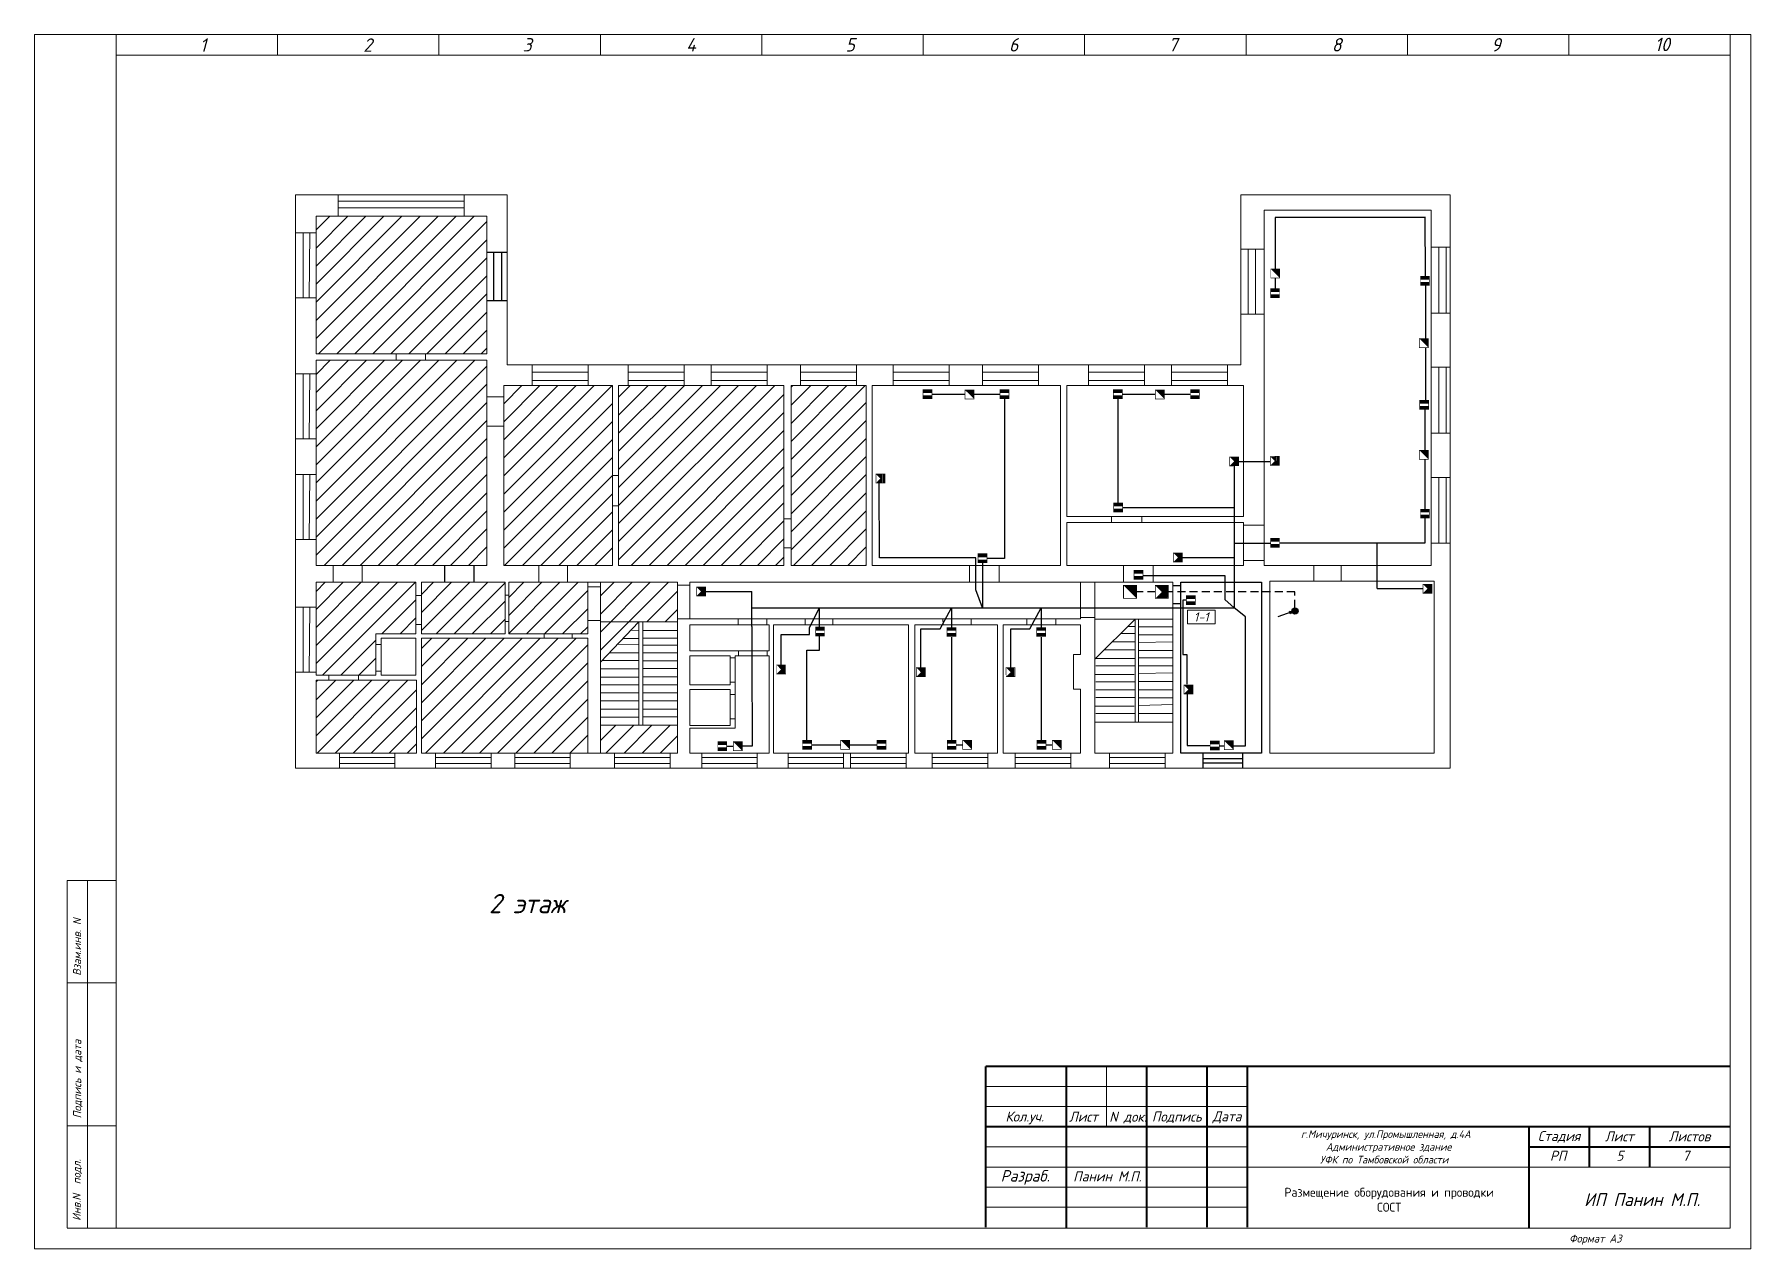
# Model space of a CAD drawing. Header units: inches. Extents: x 859 to 2323, y 393 to 1753.
# Drawn here: x 2185.8 to 2320.2, y 1165.1 to 1260.1 of the extents above; entities that cross this region are included whole.
import ezdxf

# ---------------------------------------------------------------- set-up
doc = ezdxf.new("R2010")
doc.units = ezdxf.units.IN
doc.header["$MEASUREMENT"] = 0
doc.linetypes.add('Caddy_Solid', pattern=[0])
doc.linetypes.add('HIDDEN2', pattern=[4.7625, 3.175, -1.5875])
doc.layers.get('0').transparency = 0.7
for name, color, linetype in [('BLK_12_THHN', 9, 'Continuous'), ('DESC', 7, 'Continuous'), ('LINK', 9, 'Continuous')]:
    doc.layers.add(name, color=color, linetype=linetype)
doc.styles.get("Standard").update_dxf_attribs({"font": 'GOST_Common Italic_0.ttf'})

# ---------------------------------------------------------------- blocks, each defined once
blk = doc.blocks.new('Объем')
at = {"const_width": 0.2}
blk.add_lwpolyline([(0, 0), (0, 3), (3, 3), (3, 0)], close=True, dxfattribs=at)
for points in [[(0.21, 2.94), (0.21, 0.09)], [(0.41, 2.94), (0.41, 0.09)], [(0.61, 2.94), (0.61, 0.09)], [(0.8, 2.94), (0.8, 0.09)], [(1.01, 2.94), (1.01, 0.09)], [(1.21, 2.94), (1.21, 0.09)], [(1.39, 1.52), (2.81, 2.97)], [(1.39, 2.94), (1.39, 0.09)], [(1.39, 1.48), (2.82, 0.03)], [(1.56, 2.93), (1.56, 1.76)], [(1.56, 0.09), (1.56, 1.25)], [(1.74, 0.06), (1.74, 1.05)], [(1.76, 2.94), (1.76, 1.94)], [(1.94, 2.95), (1.94, 2.15)], [(1.94, 0.06), (1.94, 0.87)], [(2.13, 2.93), (2.13, 2.33)], [(2.13, 0.05), (2.13, 0.66)], [(2.3, 2.93), (2.3, 2.52)], [(2.31, 0.06), (2.31, 0.48)], [(2.49, 2.94), (2.49, 2.7)], [(2.49, 0.07), (2.49, 0.29)]]:
    blk.add_lwpolyline(points, dxfattribs=at)
blk = doc.blocks.new('Звуковой')
blk.add_lwpolyline([(0.1, 2.9, 0, 4, 0), (1.5, 1.51, 4, 4, 0)], format="xyseb")
at = {"const_width": 0.2}
blk.add_lwpolyline([(0, 0), (0, 3), (3, 3), (3, 0)], close=True, dxfattribs=at)

msp = doc.modelspace()

# ---------------------------------------------------------------- hatches: boundary and pattern name
at = {"layer": 'BLK_12_THHN'}
h = msp.add_hatch(color=0, dxfattribs=at)
h.dxf.hatch_style = 1
h.paths.add_polyline_path([(2284.81, 1215.01, 1), (2284.31, 1215.01, 1)])
h = msp.add_hatch(color=0, dxfattribs=at)
h.dxf.hatch_style = 1
h.paths.add_polyline_path([(2284.32, 1214.94), (2284.15, 1214.88), (2284.18, 1214.8)])
h.paths.add_polyline_path([(2284.13, 1214.96), (2284.15, 1214.88), (2284.32, 1214.94)])
at = {"layer": 'DESC', "lineweight": 15}
h = msp.add_hatch(color=0, dxfattribs=at)
h.dxf.hatch_style = 1
h.paths.add_polyline_path([(2294.39, 1240.76), (2294.39, 1240.5), (2295.09, 1240.5), (2295.09, 1240.76)])
h.paths.add_polyline_path([(2295.09, 1240.95), (2295.09, 1241.21), (2294.39, 1241.21), (2294.39, 1240.95)])
h = msp.add_hatch(color=0, dxfattribs=at)
h.dxf.hatch_style = 1
h.paths.add_polyline_path([(2282.65, 1239.8), (2282.65, 1239.53), (2283.35, 1239.53), (2283.35, 1239.8)])
h.paths.add_polyline_path([(2283.35, 1239.98), (2283.35, 1240.24), (2282.65, 1240.24), (2282.65, 1239.98)])
h = msp.add_hatch(color=0, dxfattribs=at)
h.dxf.hatch_style = 1
h.paths.add_polyline_path([(2255.43, 1231.89), (2255.43, 1231.63), (2256.13, 1231.63), (2256.13, 1231.89)])
h.paths.add_polyline_path([(2256.13, 1232.07), (2256.13, 1232.33), (2255.43, 1232.33), (2255.43, 1232.07)])
h = msp.add_hatch(color=0, dxfattribs=at)
h.dxf.hatch_style = 1
h.paths.add_polyline_path([(2261.47, 1231.89), (2261.47, 1231.63), (2262.17, 1231.63), (2262.17, 1231.89)])
h.paths.add_polyline_path([(2262.17, 1232.07), (2262.17, 1232.33), (2261.47, 1232.33), (2261.47, 1232.07)])
h = msp.add_hatch(color=0, dxfattribs=at)
h.dxf.hatch_style = 1
h.paths.add_polyline_path([(2270.33, 1231.89), (2270.33, 1231.63), (2271.04, 1231.63), (2271.04, 1231.89)])
h.paths.add_polyline_path([(2271.04, 1232.07), (2271.04, 1232.33), (2270.33, 1232.33), (2270.33, 1232.07)])
h = msp.add_hatch(color=0, dxfattribs=at)
h.dxf.hatch_style = 1
h.paths.add_polyline_path([(2276.38, 1231.89), (2276.38, 1231.63), (2277.08, 1231.63), (2277.08, 1231.89)])
h.paths.add_polyline_path([(2277.08, 1232.07), (2277.08, 1232.33), (2276.38, 1232.33), (2276.38, 1232.07)])
h = msp.add_hatch(color=0, dxfattribs=at)
h.dxf.hatch_style = 1
h.paths.add_polyline_path([(2294.32, 1231.05), (2294.32, 1230.79), (2295.03, 1230.79), (2295.03, 1231.05)])
h.paths.add_polyline_path([(2295.03, 1231.24), (2295.03, 1231.5), (2294.32, 1231.5), (2294.32, 1231.24)])
h = msp.add_hatch(color=0, dxfattribs=at)
h.dxf.hatch_style = 1
h.paths.add_polyline_path([(2270.36, 1223.02), (2270.36, 1222.76), (2271.06, 1222.76), (2271.06, 1223.02)])
h.paths.add_polyline_path([(2271.06, 1223.2), (2271.06, 1223.47), (2270.36, 1223.47), (2270.36, 1223.2)])
h = msp.add_hatch(color=0, dxfattribs=at)
h.dxf.hatch_style = 1
h.paths.add_polyline_path([(2294.39, 1222.54), (2294.39, 1222.28), (2295.09, 1222.28), (2295.09, 1222.54)])
h.paths.add_polyline_path([(2295.09, 1222.72), (2295.09, 1222.98), (2294.39, 1222.98), (2294.39, 1222.72)])
h = msp.add_hatch(color=0, dxfattribs=at)
h.dxf.hatch_style = 1
h.paths.add_polyline_path([(2282.65, 1220.26), (2282.65, 1220), (2283.35, 1220), (2283.35, 1220.26)])
h.paths.add_polyline_path([(2283.35, 1220.44), (2283.35, 1220.71), (2282.65, 1220.71), (2282.65, 1220.44)])
h = msp.add_hatch(color=0, dxfattribs=at)
h.dxf.hatch_style = 1
h.paths.add_polyline_path([(2259.74, 1219.04), (2259.74, 1218.78), (2260.45, 1218.78), (2260.45, 1219.04)])
h.paths.add_polyline_path([(2260.45, 1219.22), (2260.45, 1219.49), (2259.74, 1219.49), (2259.74, 1219.22)])
h = msp.add_hatch(color=0, dxfattribs=at)
h.dxf.hatch_style = 1
h.paths.add_polyline_path([(2271.96, 1217.74), (2271.96, 1217.48), (2272.66, 1217.48), (2272.66, 1217.74)])
h.paths.add_polyline_path([(2272.66, 1217.93), (2272.66, 1218.19), (2271.96, 1218.19), (2271.96, 1217.93)])
h = msp.add_hatch(color=0, dxfattribs=at)
h.dxf.hatch_style = 1
h.paths.add_polyline_path([(2276.05, 1215.76), (2276.05, 1215.5), (2276.76, 1215.5), (2276.76, 1215.76)])
h.paths.add_polyline_path([(2276.76, 1215.94), (2276.76, 1216.21), (2276.05, 1216.21), (2276.05, 1215.94)])
h = msp.add_hatch(color=0, dxfattribs=at)
h.dxf.hatch_style = 1
h.paths.add_polyline_path([(2247.02, 1213.3), (2247.02, 1213.04), (2247.72, 1213.04), (2247.72, 1213.3)])
h.paths.add_polyline_path([(2247.72, 1213.48), (2247.72, 1213.75), (2247.02, 1213.75), (2247.02, 1213.48)])
h = msp.add_hatch(color=0, dxfattribs=at)
h.dxf.hatch_style = 1
h.paths.add_polyline_path([(2257.31, 1213.28), (2257.31, 1213.02), (2258.01, 1213.02), (2258.01, 1213.28)])
h.paths.add_polyline_path([(2258.01, 1213.46), (2258.01, 1213.72), (2257.31, 1213.72), (2257.31, 1213.46)])
h = msp.add_hatch(color=0, dxfattribs=at)
h.dxf.hatch_style = 1
h.paths.add_polyline_path([(2264.33, 1213.28), (2264.33, 1213.02), (2265.04, 1213.02), (2265.04, 1213.28)])
h.paths.add_polyline_path([(2265.04, 1213.46), (2265.04, 1213.72), (2264.33, 1213.72), (2264.33, 1213.46)])
h = msp.add_hatch(color=0, dxfattribs=at)
h.dxf.hatch_style = 1
h.paths.add_polyline_path([(2239.37, 1204.34), (2239.37, 1204.08), (2240.07, 1204.08), (2240.07, 1204.34)])
h.paths.add_polyline_path([(2240.07, 1204.52), (2240.07, 1204.78), (2239.37, 1204.78), (2239.37, 1204.52)])
h = msp.add_hatch(color=0, dxfattribs=at)
h.dxf.hatch_style = 1
h.paths.add_polyline_path([(2246, 1204.45), (2246, 1204.19), (2246.71, 1204.19), (2246.71, 1204.45)])
h.paths.add_polyline_path([(2246.71, 1204.63), (2246.71, 1204.9), (2246, 1204.9), (2246, 1204.63)])
h = msp.add_hatch(color=0, dxfattribs=at)
h.dxf.hatch_style = 1
h.paths.add_polyline_path([(2251.84, 1204.45), (2251.84, 1204.19), (2252.54, 1204.19), (2252.54, 1204.45)])
h.paths.add_polyline_path([(2252.54, 1204.63), (2252.54, 1204.9), (2251.84, 1204.9), (2251.84, 1204.63)])
h = msp.add_hatch(color=0, dxfattribs=at)
h.dxf.hatch_style = 1
h.paths.add_polyline_path([(2257.33, 1204.45), (2257.33, 1204.19), (2258.03, 1204.19), (2258.03, 1204.45)])
h.paths.add_polyline_path([(2258.03, 1204.63), (2258.03, 1204.9), (2257.33, 1204.9), (2257.33, 1204.63)])
h = msp.add_hatch(color=0, dxfattribs=at)
h.dxf.hatch_style = 1
h.paths.add_polyline_path([(2264.36, 1204.45), (2264.36, 1204.19), (2265.06, 1204.19), (2265.06, 1204.45)])
h.paths.add_polyline_path([(2265.06, 1204.63), (2265.06, 1204.9), (2264.36, 1204.9), (2264.36, 1204.63)])
h = msp.add_hatch(color=0, dxfattribs=at)
h.dxf.hatch_style = 1
h.paths.add_polyline_path([(2277.92, 1204.4), (2277.92, 1204.13), (2278.63, 1204.13), (2278.63, 1204.4)])
h.paths.add_polyline_path([(2278.63, 1204.58), (2278.63, 1204.84), (2277.92, 1204.84), (2277.92, 1204.58)])
at = {"layer": 'LINK'}
h = msp.add_hatch(dxfattribs=at)
h.set_pattern_fill('ANSI31', color=0, scale=8)
h.paths.add_polyline_path([(2250.99, 1232.66), (2245.1, 1232.66), (2245.1, 1218.58), (2250.99, 1218.58)])
h.paths.add_polyline_path([(2244.54, 1232.66), (2231.6, 1232.66), (2231.6, 1218.58), (2244.54, 1218.58)])
h.paths.add_polyline_path([(2231.11, 1232.66), (2222.6, 1232.66), (2222.6, 1218.58), (2231.11, 1218.58)])
h.paths.add_polyline_path([(2221.29, 1234.63), (2207.91, 1234.63), (2207.91, 1218.58), (2221.29, 1218.58)])
h.paths.add_polyline_path([(2221.29, 1245.9), (2207.91, 1245.9), (2207.91, 1235.13), (2221.29, 1235.13)])
h.paths.add_polyline_path([(2215.73, 1217.26), (2207.91, 1217.26), (2207.91, 1209.99), (2212.58, 1209.99), (2212.58, 1213.22), (2215.73, 1213.22)])
h.paths.add_polyline_path([(2215.77, 1209.6), (2207.91, 1209.6), (2207.91, 1203.89), (2215.77, 1203.89)])
h.paths.add_polyline_path([(2229.18, 1212.88), (2216.16, 1212.88), (2216.16, 1203.89), (2229.18, 1203.89)])
h.paths.add_polyline_path([(2222.71, 1217.26), (2216.16, 1217.26), (2216.16, 1213.22), (2222.71, 1213.22)])
h.paths.add_polyline_path([(2229.18, 1217.26), (2223, 1217.26), (2223, 1213.22), (2229.18, 1213.22)])
h.paths.add_polyline_path([(2236.2, 1217.26), (2230.18, 1217.26), (2230.18, 1214.17), (2236.2, 1214.17)])
h.paths.add_polyline_path([(2236.2, 1206.08), (2230.18, 1206.08), (2230.18, 1203.89), (2236.2, 1203.89)])
h.paths.add_polyline_path([(2233.19, 1214.17), (2230.18, 1214.17), (2230.18, 1211)])

# ---------------------------------------------------------------- linework, layer by layer
at = {"layer": 'BLK_12_THHN', "color": 0, "lineweight": 15}
for p, q in [((2206.31, 1247.58), (2222.87, 1247.58)), ((2206.31, 1202.7), (2206.31, 1247.58)), ((2209.63, 1247.58), (2209.63, 1245.9)), ((2219.51, 1247.58), (2219.51, 1245.9)), ((2222.87, 1247.58), (2222.87, 1234.29)), ((2280.32, 1234.29), (2280.32, 1247.58)), ((2280.32, 1247.58), (2296.71, 1247.58)), ((2296.71, 1247.58), (2296.71, 1202.7)), ((2207.91, 1245.9), (2221.29, 1245.9)), ((2207.91, 1235.13), (2207.91, 1245.9)), ((2209.63, 1247.09), (2219.51, 1247.09)), ((2209.63, 1246.56), (2219.51, 1246.56)), ((2221.29, 1245.9), (2221.29, 1235.13)), ((2282.16, 1218.58), (2282.16, 1246.39)), ((2282.16, 1246.39), (2295.23, 1246.39)), ((2295.23, 1246.39), (2295.23, 1218.58)), ((2206.31, 1244.61), (2207.91, 1244.61)), ((2206.89, 1244.61), (2206.89, 1239.52)), ((2207.43, 1244.61), (2207.37, 1239.52)), ((2280.32, 1243.34), (2282.16, 1243.34)), ((2280.9, 1243.34), (2280.9, 1238.25)), ((2281.47, 1243.34), (2281.47, 1238.25)), ((2295.23, 1243.48), (2296.71, 1243.48)), ((2295.83, 1243.48), (2295.83, 1238.32)), ((2296.39, 1243.48), (2296.39, 1238.32)), ((2206.31, 1239.52), (2207.91, 1239.52)), ((2280.32, 1238.25), (2282.16, 1238.25)), ((2295.23, 1238.32), (2296.71, 1238.32)), ((2221.29, 1235.13), (2207.91, 1235.13)), ((2207.91, 1234.63), (2221.29, 1234.63)), ((2207.91, 1218.58), (2207.91, 1234.63)), ((2214.18, 1235.13), (2214.18, 1234.63)), ((2216.47, 1235.13), (2216.47, 1234.63)), ((2221.29, 1234.63), (2221.29, 1218.58)), ((2222.87, 1234.29), (2280.32, 1234.29)), ((2224.82, 1234.29), (2224.82, 1232.66)), ((2229.22, 1234.29), (2229.22, 1232.66)), ((2232.35, 1234.29), (2232.35, 1232.66)), ((2236.74, 1234.29), (2236.74, 1232.66)), ((2238.84, 1234.29), (2238.84, 1232.66)), ((2243.23, 1234.29), (2243.23, 1232.66)), ((2245.85, 1234.29), (2245.85, 1232.66)), ((2250.24, 1234.29), (2250.24, 1232.66)), ((2253.09, 1234.29), (2253.09, 1232.66)), ((2257.48, 1234.29), (2257.48, 1232.66)), ((2260.09, 1234.29), (2260.09, 1232.66)), ((2264.49, 1234.29), (2264.49, 1232.66)), ((2268.39, 1234.29), (2268.39, 1232.66)), ((2272.78, 1234.29), (2272.78, 1232.66)), ((2274.89, 1234.29), (2274.89, 1232.66)), ((2279.28, 1234.29), (2279.28, 1232.66)), ((2295.23, 1234.1), (2296.71, 1234.1)), ((2295.83, 1234.1), (2295.83, 1228.94)), ((2296.39, 1234.1), (2296.39, 1228.94)), ((2206.31, 1233.58), (2207.91, 1233.58)), ((2206.89, 1233.58), (2206.89, 1228.49)), ((2207.43, 1233.58), (2207.37, 1228.49)), ((2222.6, 1232.66), (2231.11, 1232.66)), ((2222.6, 1218.58), (2222.6, 1232.66)), ((2224.82, 1233.7), (2229.22, 1233.7)), ((2224.82, 1233.05), (2229.22, 1233.05)), ((2231.11, 1232.66), (2231.11, 1218.58)), ((2231.6, 1232.66), (2244.54, 1232.66)), ((2231.6, 1218.58), (2231.6, 1232.66)), ((2232.35, 1233.7), (2236.74, 1233.7)), ((2232.35, 1233.05), (2236.74, 1233.05)), ((2238.84, 1233.7), (2243.23, 1233.7)), ((2238.84, 1233.05), (2243.23, 1233.05)), ((2244.54, 1232.66), (2244.54, 1218.58)), ((2245.1, 1232.66), (2250.99, 1232.66)), ((2245.1, 1218.58), (2245.1, 1232.66)), ((2245.85, 1233.7), (2250.24, 1233.7)), ((2245.85, 1233.05), (2250.24, 1233.05)), ((2250.99, 1232.66), (2250.99, 1218.58)), ((2251.45, 1232.66), (2266.21, 1232.66)), ((2251.45, 1218.58), (2251.45, 1232.66)), ((2253.09, 1233.7), (2257.48, 1233.7)), ((2253.09, 1233.05), (2257.48, 1233.05)), ((2260.09, 1233.7), (2264.49, 1233.7)), ((2260.09, 1233.05), (2264.49, 1233.05)), ((2266.21, 1232.66), (2266.21, 1218.58)), ((2266.7, 1232.66), (2280.53, 1232.66)), ((2266.7, 1222.4), (2266.7, 1232.66)), ((2268.39, 1233.7), (2272.78, 1233.7)), ((2268.39, 1233.05), (2272.78, 1233.05)), ((2274.89, 1233.7), (2279.28, 1233.7)), ((2274.89, 1233.05), (2279.28, 1233.05)), ((2280.53, 1232.66), (2280.53, 1222.4)), ((2221.29, 1231.76), (2222.6, 1231.76)), ((2206.31, 1228.49), (2207.91, 1228.49)), ((2221.29, 1229.48), (2222.6, 1229.48)), ((2295.23, 1228.94), (2296.71, 1228.94)), ((2206.31, 1225.69), (2207.91, 1225.69)), ((2206.89, 1225.69), (2206.89, 1220.6)), ((2207.43, 1225.69), (2207.37, 1220.6)), ((2231.11, 1225.62), (2231.6, 1225.62)), ((2295.23, 1225.47), (2296.71, 1225.47)), ((2295.83, 1225.47), (2295.83, 1220.31)), ((2296.39, 1225.47), (2296.39, 1220.31)), ((2231.11, 1223.25), (2231.6, 1223.25)), ((2244.54, 1222.23), (2245.1, 1222.23)), ((2280.53, 1222.4), (2266.7, 1222.4)), ((2266.7, 1221.94), (2280.53, 1221.94)), ((2266.7, 1218.58), (2266.7, 1221.94)), ((2270.19, 1222.4), (2270.19, 1221.94)), ((2272.57, 1222.4), (2272.57, 1221.94)), ((2280.53, 1221.94), (2280.53, 1218.58)), ((2280.53, 1221.72), (2282.16, 1221.72)), ((2206.31, 1220.6), (2207.91, 1220.6)), ((2244.54, 1219.95), (2245.1, 1219.95)), ((2295.23, 1220.31), (2296.71, 1220.31)), ((2221.29, 1218.58), (2207.91, 1218.58)), ((2209.25, 1218.58), (2209.25, 1217.26)), ((2211.51, 1218.58), (2211.51, 1217.26)), ((2231.11, 1218.58), (2222.6, 1218.58)), ((2225.34, 1218.58), (2225.34, 1217.26)), ((2227.59, 1218.58), (2227.59, 1217.26)), ((2244.54, 1218.58), (2231.6, 1218.58)), ((2250.99, 1218.58), (2245.1, 1218.58)), ((2266.21, 1218.58), (2251.45, 1218.58)), ((2259.07, 1218.58), (2259.07, 1217.26)), ((2261.4, 1218.58), (2261.4, 1217.26)), ((2280.53, 1218.58), (2266.7, 1218.58)), ((2271.13, 1218.58), (2271.13, 1217.26)), ((2273.45, 1218.58), (2273.45, 1217.26)), ((2280.53, 1218.96), (2282.16, 1218.96)), ((2295.23, 1218.58), (2282.16, 1218.58)), ((2286.05, 1218.58), (2286.05, 1217.34)), ((2288.18, 1218.58), (2288.18, 1217.34)), ((2207.91, 1217.26), (2215.73, 1217.26)), ((2207.91, 1209.99), (2207.91, 1217.26)), ((2215.73, 1217.26), (2215.73, 1213.22)), ((2216.16, 1217.26), (2222.71, 1217.26)), ((2216.16, 1213.22), (2216.16, 1217.26)), ((2222.71, 1217.26), (2222.71, 1213.22)), ((2223, 1217.26), (2229.18, 1217.26)), ((2223, 1213.22), (2223, 1217.26)), ((2229.18, 1217.26), (2229.18, 1213.22)), ((2229.18, 1217.26), (2236.2, 1217.26)), ((2229.18, 1216.9), (2230.18, 1216.9)), ((2230.18, 1217.26), (2230.18, 1203.89)), ((2236.2, 1217.26), (2236.2, 1203.89)), ((2236.2, 1217.02), (2237.17, 1217.02)), ((2237.17, 1217.26), (2267.77, 1217.26)), ((2237.17, 1214.39), (2237.17, 1217.26)), ((2267.77, 1217.26), (2267.77, 1214.39)), ((2267.77, 1217.26), (2268.9, 1217.26)), ((2268.9, 1217.26), (2274.99, 1217.26)), ((2268.9, 1203.89), (2268.9, 1217.26)), ((2274.99, 1217.26), (2274.99, 1203.89)), ((2274.99, 1217.23), (2274.99, 1217.23)), ((2282.6, 1217.34), (2295.47, 1217.34)), ((2282.6, 1203.89), (2282.6, 1217.34)), ((2295.47, 1217.34), (2295.47, 1203.89)), ((2206.31, 1215.31), (2207.91, 1215.31)), ((2206.89, 1215.31), (2206.89, 1210.22)), ((2207.43, 1215.31), (2207.37, 1210.22)), ((2215.73, 1216.23), (2216.16, 1216.23)), ((2222.71, 1216.26), (2223, 1216.26)), ((2215.73, 1213.96), (2216.16, 1213.96)), ((2222.71, 1214.19), (2223, 1214.19)), ((2229.18, 1214.26), (2230.18, 1214.26)), ((2230.18, 1214.17), (2236.2, 1214.17)), ((2233.19, 1214.17), (2230.18, 1211)), ((2233.19, 1214.17), (2233.19, 1206.08)), ((2233.49, 1214.17), (2233.49, 1206.08)), ((2237.17, 1214.39), (2236.2, 1214.39)), ((2267.77, 1214.39), (2237.17, 1214.39)), ((2237.17, 1213.93), (2243.39, 1213.93)), ((2237.17, 1211.9), (2237.17, 1213.93)), ((2240.96, 1214.39), (2240.96, 1213.93)), ((2243.2, 1214.39), (2243.2, 1213.93)), ((2243.39, 1213.93), (2243.39, 1211.9)), ((2243.73, 1213.93), (2254.3, 1213.93)), ((2243.73, 1203.89), (2243.73, 1213.93)), ((2246.22, 1214.39), (2246.22, 1213.93)), ((2248.38, 1214.39), (2248.38, 1213.93)), ((2254.3, 1213.93), (2254.3, 1203.89)), ((2254.79, 1213.93), (2261.27, 1213.93)), ((2254.79, 1203.89), (2254.79, 1213.93)), ((2256.99, 1214.39), (2257.02, 1213.93)), ((2259.2, 1214.39), (2259.2, 1213.93)), ((2261.27, 1213.93), (2261.27, 1203.89)), ((2261.7, 1213.93), (2267.77, 1213.93)), ((2261.7, 1203.89), (2261.7, 1213.93)), ((2263.57, 1214.39), (2263.57, 1213.93)), ((2265.83, 1214.39), (2265.83, 1213.93)), ((2267.77, 1214.51), (2268.9, 1214.51)), ((2267.77, 1213.93), (2267.77, 1211.61)), ((2268.9, 1214.38), (2274.99, 1214.38)), ((2272.04, 1214.38), (2268.9, 1211.24)), ((2271.45, 1213.79), (2272.04, 1213.79)), ((2272.04, 1214.38), (2272.04, 1206.31)), ((2272.3, 1214.38), (2272.3, 1206.31)), ((2272.3, 1213.77), (2274.99, 1213.77)), ((2215.73, 1213.22), (2212.58, 1213.22)), ((2212.58, 1213.22), (2212.58, 1209.99)), ((2212.58, 1212.38), (2213.01, 1212.38)), ((2213.01, 1212.88), (2215.73, 1212.88)), ((2213.01, 1210), (2213.01, 1212.88)), ((2215.73, 1212.88), (2215.73, 1210)), ((2222.71, 1213.22), (2216.16, 1213.22)), ((2216.16, 1212.88), (2229.18, 1212.88)), ((2216.16, 1203.89), (2216.16, 1212.88)), ((2229.18, 1213.22), (2223, 1213.22)), ((2225.78, 1213.22), (2225.78, 1212.88)), ((2227.96, 1213.22), (2227.96, 1212.88)), ((2229.18, 1212.88), (2229.18, 1203.89)), ((2233.19, 1212.36), (2231.53, 1212.42)), ((2233.19, 1212.86), (2231.94, 1212.85)), ((2233.19, 1213.49), (2232.56, 1213.51)), ((2233.49, 1213.49), (2236.2, 1213.49)), ((2233.49, 1212.88), (2236.2, 1212.88)), ((2233.49, 1212.34), (2236.2, 1212.34)), ((2270.28, 1212.61), (2272.04, 1212.61)), ((2270.9, 1213.24), (2270.9, 1213.24)), ((2270.9, 1213.24), (2272.04, 1213.24)), ((2272.3, 1213.14), (2274.99, 1213.14)), ((2272.3, 1212.54), (2274.99, 1212.6)), ((2233.19, 1211.13), (2230.31, 1211.14)), ((2233.19, 1211.73), (2230.88, 1211.74)), ((2233.49, 1211.73), (2236.2, 1211.73)), ((2233.49, 1211.11), (2236.2, 1211.11)), ((2243.39, 1211.9), (2237.17, 1211.9)), ((2237.17, 1211.51), (2240.34, 1211.51)), ((2237.17, 1209.24), (2237.17, 1211.51)), ((2240.34, 1211.51), (2240.34, 1209.24)), ((2240.34, 1211.34), (2240.72, 1211.34)), ((2240.72, 1211.51), (2243.39, 1211.51)), ((2240.72, 1205.84), (2240.72, 1211.51)), ((2240.98, 1211.9), (2240.98, 1211.51)), ((2243.22, 1211.9), (2243.22, 1211.51)), ((2243.39, 1211.51), (2243.39, 1203.89)), ((2267.77, 1211.61), (2267.23, 1211.61)), ((2267.23, 1211.61), (2267.23, 1208.89)), ((2268.96, 1211.3), (2272.04, 1211.3)), ((2269.64, 1211.98), (2272.04, 1211.98)), ((2272.3, 1211.92), (2274.99, 1211.92)), ((2272.3, 1211.34), (2274.99, 1211.34)), ((2206.31, 1210.22), (2207.91, 1210.22)), ((2212.58, 1209.99), (2207.91, 1209.99)), ((2207.91, 1209.6), (2215.77, 1209.6)), ((2207.91, 1203.89), (2207.91, 1209.6)), ((2208.92, 1209.99), (2208.92, 1209.6)), ((2211.24, 1209.99), (2211.24, 1209.6)), ((2212.58, 1210.3), (2213.01, 1210.3)), ((2215.73, 1210), (2213.01, 1210)), ((2215.77, 1209.6), (2215.77, 1203.89)), ((2233.19, 1210.48), (2230.18, 1210.48)), ((2233.19, 1209.83), (2230.18, 1209.83)), ((2233.49, 1210.5), (2236.2, 1210.5)), ((2233.49, 1209.85), (2236.2, 1209.85)), ((2268.88, 1210.03), (2271.96, 1210.03)), ((2268.96, 1210.71), (2272.04, 1210.71)), ((2272.3, 1210.71), (2274.99, 1210.71)), ((2272.3, 1210.11), (2274.99, 1210.17)), ((2233.19, 1209.23), (2230.18, 1209.23)), ((2233.19, 1208.6), (2230.18, 1208.6)), ((2233.49, 1209.23), (2236.2, 1209.23)), ((2233.49, 1208.6), (2236.2, 1208.6)), ((2240.34, 1209.24), (2237.17, 1209.24)), ((2237.17, 1208.86), (2240.34, 1208.86)), ((2237.17, 1206.06), (2237.17, 1208.86)), ((2240.34, 1209.44), (2240.72, 1209.44)), ((2240.34, 1208.86), (2240.34, 1206.06)), ((2240.34, 1208.48), (2240.72, 1208.48)), ((2267.23, 1208.89), (2267.77, 1208.89)), ((2267.77, 1208.89), (2267.77, 1203.89)), ((2268.96, 1209.47), (2272.04, 1209.47)), ((2268.96, 1208.83), (2272.04, 1208.83)), ((2272.3, 1209.49), (2274.99, 1209.49)), ((2272.3, 1208.85), (2274.99, 1208.85)), ((2233.19, 1207.97), (2230.18, 1207.97)), ((2233.19, 1207.33), (2230.18, 1207.33)), ((2233.49, 1207.98), (2236.2, 1207.98)), ((2233.49, 1207.33), (2236.2, 1207.33)), ((2268.88, 1207.56), (2271.96, 1207.56)), ((2268.96, 1208.24), (2272.04, 1208.24)), ((2268.96, 1207), (2272.04, 1207)), ((2272.3, 1208.22), (2274.99, 1208.22)), ((2272.3, 1207.62), (2274.99, 1207.68)), ((2272.3, 1207), (2274.99, 1207)), ((2233.19, 1206.7), (2230.18, 1206.7)), ((2230.18, 1206.08), (2236.2, 1206.08)), ((2233.49, 1206.72), (2236.2, 1206.72)), ((2240.34, 1206.06), (2237.17, 1206.06)), ((2237.17, 1203.89), (2237.17, 1205.84)), ((2237.17, 1205.84), (2240.72, 1205.84)), ((2240.34, 1206.56), (2240.72, 1206.56)), ((2268.9, 1206.31), (2274.99, 1206.31)), ((2215.77, 1203.89), (2207.91, 1203.89)), ((2209.73, 1203.89), (2209.73, 1202.7)), ((2209.73, 1203.54), (2214.08, 1203.54)), ((2209.73, 1203.08), (2214.08, 1203.08)), ((2214.08, 1203.89), (2214.08, 1202.7)), ((2229.18, 1203.89), (2216.16, 1203.89)), ((2217.27, 1203.89), (2217.27, 1202.7)), ((2217.27, 1203.54), (2221.61, 1203.54)), ((2217.27, 1203.08), (2221.61, 1203.08)), ((2221.61, 1203.89), (2221.61, 1202.7)), ((2223.47, 1203.89), (2223.47, 1202.7)), ((2223.47, 1203.54), (2227.81, 1203.54)), ((2223.47, 1203.08), (2227.81, 1203.08)), ((2227.81, 1203.89), (2227.81, 1202.7)), ((2236.2, 1203.89), (2229.18, 1203.89)), ((2231.29, 1203.89), (2231.29, 1202.7)), ((2231.29, 1203.54), (2235.63, 1203.54)), ((2231.29, 1203.08), (2235.63, 1203.08)), ((2235.63, 1203.89), (2235.63, 1202.7)), ((2243.39, 1203.89), (2237.17, 1203.89)), ((2238.11, 1203.89), (2238.11, 1202.7)), ((2238.11, 1203.54), (2242.45, 1203.54)), ((2238.11, 1203.08), (2242.45, 1203.08)), ((2242.45, 1203.89), (2242.45, 1202.7)), ((2254.3, 1203.89), (2243.73, 1203.89)), ((2244.88, 1203.89), (2244.88, 1202.7)), ((2244.88, 1203.54), (2249.22, 1203.54)), ((2244.88, 1203.08), (2249.22, 1203.08)), ((2249.22, 1203.89), (2249.22, 1202.7)), ((2249.77, 1203.89), (2249.77, 1202.7)), ((2249.77, 1203.54), (2254.11, 1203.54)), ((2249.77, 1203.08), (2254.11, 1203.08)), ((2254.11, 1203.89), (2254.11, 1202.7)), ((2261.27, 1203.89), (2254.79, 1203.89)), ((2256.16, 1203.89), (2256.16, 1202.7)), ((2256.16, 1203.54), (2260.5, 1203.54)), ((2256.16, 1203.08), (2260.5, 1203.08)), ((2260.5, 1203.89), (2260.5, 1202.7)), ((2267.77, 1203.89), (2261.7, 1203.89)), ((2262.66, 1203.89), (2262.66, 1202.7)), ((2262.66, 1203.54), (2267, 1203.54)), ((2262.66, 1203.08), (2267, 1203.08)), ((2267, 1203.89), (2267, 1202.7)), ((2274.99, 1203.89), (2268.9, 1203.89)), ((2270.05, 1203.89), (2270.05, 1202.7)), ((2270.05, 1203.54), (2274.39, 1203.54)), ((2270.05, 1203.08), (2274.39, 1203.08)), ((2274.39, 1203.89), (2274.39, 1202.7)), ((2295.47, 1203.89), (2282.6, 1203.89)), ((2296.71, 1202.7), (2206.31, 1202.7))]:
    msp.add_line(p, q, dxfattribs=at)
at = {"layer": 'BLK_12_THHN', "color": 0, "linetype": 'HIDDEN2', "ltscale": 0.2}
for p, q in [((2273.64, 1216.52), (2272.18, 1216.52)), ((2284.56, 1216.51), (2274.64, 1216.5)), ((2284.56, 1215.26), (2284.56, 1216.51))]:
    msp.add_line(p, q, dxfattribs=at)
at = {"layer": 'BLK_12_THHN', "color": 0}
for p, q in [((2284.32, 1214.94), (2283.21, 1214.56)), ((2284.32, 1214.94), (2284.13, 1214.96)), ((2284.18, 1214.8), (2284.13, 1214.96)), ((2284.32, 1214.94), (2284.18, 1214.8))]:
    msp.add_line(p, q, dxfattribs=at)
msp.add_circle((2284.56, 1215.01), 0.249, dxfattribs=at)
at = {"layer": 'DESC', "linetype": 'Caddy_Solid', "lineweight": 15}
for p, q in [((2192.25, 1258.54), (2192.25, 1260.14)), ((2204.89, 1258.54), (2204.89, 1260.14)), ((2217.53, 1258.54), (2217.53, 1260.14)), ((2230.17, 1258.54), (2230.17, 1260.14)), ((2242.81, 1258.54), (2242.81, 1260.14)), ((2255.45, 1258.54), (2255.45, 1260.14)), ((2268.09, 1258.54), (2268.09, 1260.14)), ((2280.73, 1258.54), (2280.73, 1260.14)), ((2293.37, 1258.54), (2293.37, 1260.14)), ((2306.01, 1258.54), (2306.01, 1260.14)), ((2318.65, 1258.54), (2318.65, 1260.14)), ((2192.25, 1258.52), (2318.65, 1258.52)), ((2192.25, 1258.52), (2192.25, 1166.7)), ((2318.65, 1258.52), (2318.65, 1166.7)), ((2188.41, 1166.72), (2188.41, 1193.92)), ((2188.41, 1193.92), (2192.25, 1193.92)), ((2190.01, 1193.92), (2190.01, 1166.72)), ((2188.41, 1185.9), (2192.25, 1185.9)), ((2188.41, 1174.72), (2192.25, 1174.72)), ((2318.65, 1166.7), (2188.41, 1166.7))]:
    msp.add_line(p, q, dxfattribs=at)
at = {"layer": 'DESC', "color": 0, "lineweight": 15}
for p, q in [((2269.8, 1179.37), (2269.8, 1174.64)), ((2260.35, 1177.79), (2280.83, 1177.79)), ((2260.35, 1176.22), (2280.83, 1176.22)), ((2260.35, 1173.07), (2280.83, 1173.07)), ((2260.35, 1171.49), (2280.83, 1171.49)), ((2280.83, 1171.49), (2318.63, 1171.49)), ((2260.35, 1169.92), (2280.83, 1169.92)), ((2260.35, 1168.34), (2280.83, 1168.34))]:
    msp.add_line(p, q, dxfattribs=at)
at = {"layer": 'DESC', "lineweight": 15}
msp.add_lwpolyline([(2185.85, 1165.1), (2320.25, 1165.1), (2320.25, 1260.14), (2185.85, 1260.14)], close=True, dxfattribs=at)
at = {"layer": 'DESC', "color": 0, "lineweight": 15}
for points, const_width in [([(2294.39, 1241.21), (2295.09, 1241.21), (2295.09, 1240.5), (2294.39, 1240.5), (2294.39, 1241.21)], 0.047), ([(2282.65, 1240.24), (2283.35, 1240.24), (2283.35, 1239.53), (2282.65, 1239.53), (2282.65, 1240.24)], 0.047), ([(2255.43, 1232.33), (2256.13, 1232.33), (2256.13, 1231.63), (2255.43, 1231.63), (2255.43, 1232.33)], 0.047), ([(2261.47, 1232.33), (2262.17, 1232.33), (2262.17, 1231.63), (2261.47, 1231.63), (2261.47, 1232.33)], 0.047), ([(2270.33, 1232.33), (2271.04, 1232.33), (2271.04, 1231.63), (2270.33, 1231.63), (2270.33, 1232.33)], 0.047), ([(2276.38, 1232.33), (2277.08, 1232.33), (2277.08, 1231.63), (2276.38, 1231.63), (2276.38, 1232.33)], 0.047), ([(2294.32, 1231.5), (2295.03, 1231.5), (2295.03, 1230.79), (2294.32, 1230.79), (2294.32, 1231.5)], 0.047), ([(2270.36, 1223.47), (2271.06, 1223.47), (2271.06, 1222.76), (2270.36, 1222.76), (2270.36, 1223.47)], 0.047), ([(2294.39, 1222.98), (2295.09, 1222.98), (2295.09, 1222.28), (2294.39, 1222.28), (2294.39, 1222.98)], 0.047), ([(2282.65, 1220.71), (2283.35, 1220.71), (2283.35, 1220), (2282.65, 1220), (2282.65, 1220.71)], 0.047), ([(2259.74, 1219.49), (2260.45, 1219.49), (2260.45, 1218.78), (2259.74, 1218.78), (2259.74, 1219.49)], 0.047), ([(2271.96, 1218.19), (2272.66, 1218.19), (2272.66, 1217.48), (2271.96, 1217.48), (2271.96, 1218.19)], 0.047), ([(2276.05, 1216.21), (2276.76, 1216.21), (2276.76, 1215.5), (2276.05, 1215.5), (2276.05, 1216.21)], 0.047), ([(2247.02, 1213.75), (2247.72, 1213.75), (2247.72, 1213.04), (2247.02, 1213.04), (2247.02, 1213.75)], 0.047), ([(2257.31, 1213.72), (2258.01, 1213.72), (2258.01, 1213.02), (2257.31, 1213.02), (2257.31, 1213.72)], 0.047), ([(2264.33, 1213.72), (2265.04, 1213.72), (2265.04, 1213.02), (2264.33, 1213.02), (2264.33, 1213.72)], 0.047), ([(2239.37, 1204.78), (2240.07, 1204.78), (2240.07, 1204.08), (2239.37, 1204.08), (2239.37, 1204.78)], 0.047), ([(2246, 1204.9), (2246.71, 1204.9), (2246.71, 1204.19), (2246, 1204.19), (2246, 1204.9)], 0.047), ([(2251.84, 1204.9), (2252.54, 1204.9), (2252.54, 1204.19), (2251.84, 1204.19), (2251.84, 1204.9)], 0.047), ([(2257.33, 1204.9), (2258.03, 1204.9), (2258.03, 1204.19), (2257.33, 1204.19), (2257.33, 1204.9)], 0.047), ([(2264.36, 1204.9), (2265.06, 1204.9), (2265.06, 1204.19), (2264.36, 1204.19), (2264.36, 1204.9)], 0.047), ([(2277.92, 1204.84), (2278.63, 1204.84), (2278.63, 1204.13), (2277.92, 1204.13), (2277.92, 1204.84)], 0.047), ([(2260.35, 1179.37), (2318.63, 1179.37)], 0.158), ([(2260.35, 1179.37), (2260.35, 1166.77)], 0.158), ([(2266.65, 1179.37), (2266.65, 1166.7)], 0.158), ([(2272.95, 1179.37), (2272.95, 1166.77)], 0.158), ([(2277.68, 1179.37), (2277.68, 1166.77)], 0.158), ([(2280.83, 1179.37), (2280.83, 1166.77)], 0.158), ([(2260.35, 1174.64), (2318.63, 1174.64)], 0.158), ([(2302.88, 1166.7), (2302.88, 1174.64)], 0.158), ([(2307.6, 1171.49), (2307.6, 1174.64)], 0.158), ([(2312.33, 1171.49), (2312.33, 1174.64)], 0.158), ([(2302.88, 1173.07), (2318.63, 1173.07)], 0.158)]:
    msp.add_lwpolyline(points, dxfattribs=dict(at, const_width=const_width))
msp.add_lwpolyline([(2276.14, 1215.08), (2278.3, 1215.08), (2278.3, 1214), (2276.14, 1214), (2276.14, 1215.08)], dxfattribs=at)
at = {"layer": 'LINK', "color": 0}
for p, q in [((2294.78, 1245.8), (2283.02, 1245.8)), ((2283.02, 1245.8), (2283.02, 1241.82)), ((2294.78, 1241.23), (2294.77, 1245.8)), ((2221.29, 1243.09), (2222.87, 1243.09)), ((2221.79, 1243.09), (2221.79, 1239.32)), ((2222.44, 1243.09), (2222.44, 1239.32)), ((2283.02, 1241.08), (2283.02, 1240.28)), ((2221.29, 1239.32), (2222.87, 1239.32)), ((2294.81, 1236.32), (2294.81, 1240.5)), ((2294.81, 1231.48), (2294.81, 1235.61)), ((2256.13, 1231.98), (2258.72, 1231.98)), ((2259.43, 1231.98), (2261.47, 1231.98)), ((2261.82, 1231.63), (2261.82, 1219.13)), ((2270.69, 1231.63), (2270.69, 1223.47)), ((2271.04, 1231.98), (2273.63, 1231.98)), ((2274.34, 1231.98), (2276.38, 1231.98)), ((2294.76, 1227.59), (2294.77, 1230.79)), ((2279.81, 1226.37), (2279.81, 1215.25)), ((2280.16, 1226.72), (2282.62, 1226.72)), ((2294.75, 1222.89), (2294.75, 1226.89)), ((2252.04, 1219.17), (2252.01, 1225.02)), ((2271.06, 1223.11), (2279.81, 1223.11)), ((2294.75, 1220.35), (2294.75, 1222.34)), ((2283.35, 1220.35), (2294.75, 1220.35)), ((2291, 1216.77), (2291, 1220.35)), ((2259.58, 1219.17), (2252.04, 1219.17)), ((2259.58, 1216.68), (2259.58, 1219.17)), ((2261.82, 1219.13), (2260.45, 1219.13)), ((2275.75, 1219.2), (2279.81, 1219.2)), ((2279.81, 1220.33), (2282.65, 1220.33)), ((2217.96, 1218.58), (2217.96, 1217.26)), ((2220.27, 1218.58), (2220.27, 1217.26)), ((2260.09, 1218.78), (2260.09, 1215.25)), ((2272.66, 1217.78), (2272.66, 1217.78)), ((2272.66, 1217.78), (2279.07, 1217.78)), ((2279.07, 1217.78), (2279.07, 1215.9)), ((2238.41, 1216.53), (2242.04, 1216.54)), ((2242.04, 1213.81), (2242.04, 1216.54)), ((2260.09, 1215.25), (2259.58, 1216.68)), ((2274.99, 1217.01), (2275.63, 1217.01)), ((2275.63, 1217.26), (2281.95, 1217.26)), ((2275.63, 1203.89), (2275.63, 1217.26)), ((2281.95, 1217.26), (2281.95, 1203.89)), ((2291, 1216.77), (2294.58, 1216.77)), ((2242.04, 1215.25), (2279.81, 1215.25)), ((2246.55, 1213.71), (2247.34, 1215.25)), ((2247.34, 1213.75), (2247.34, 1215.25)), ((2256.78, 1213.62), (2257.66, 1215.25)), ((2257.66, 1215.25), (2257.66, 1213.72)), ((2263.81, 1213.62), (2264.68, 1215.25)), ((2264.68, 1215.25), (2264.68, 1213.72)), ((2274.99, 1215.6), (2275.63, 1215.6)), ((2276.05, 1215.85), (2275.78, 1215.85)), ((2275.78, 1215.85), (2275.78, 1211.61)), ((2279.07, 1215.9), (2279.81, 1215.25)), ((2280.69, 1214.56), (2279.81, 1215.25)), ((2242.04, 1213.81), (2242.04, 1211.33)), ((2246.55, 1213.16), (2246.55, 1213.71)), ((2280.69, 1204.47), (2280.69, 1214.56)), ((2244.32, 1210.8), (2244.32, 1213.16)), ((2244.32, 1213.16), (2246.55, 1213.16)), ((2247.34, 1211.94), (2247.34, 1213.04)), ((2255.27, 1210.57), (2255.27, 1213.62)), ((2255.27, 1213.62), (2256.78, 1213.62)), ((2257.68, 1204.9), (2257.68, 1212.97)), ((2262.3, 1210.57), (2262.3, 1213.62)), ((2262.3, 1213.62), (2263.81, 1213.62)), ((2264.71, 1204.9), (2264.71, 1212.97)), ((2242.04, 1211.33), (2242.06, 1204.42)), ((2246.35, 1204.9), (2246.35, 1211.94)), ((2246.35, 1211.94), (2247.34, 1211.94)), ((2275.78, 1211.61), (2276.1, 1211.61)), ((2276.1, 1211.61), (2276.1, 1209.28)), ((2276.11, 1208.51), (2276.11, 1204.49)), ((2240.07, 1204.43), (2240.07, 1204.43)), ((2240.07, 1204.43), (2240.58, 1204.42)), ((2242.06, 1204.42), (2241.29, 1204.42)), ((2246.71, 1204.55), (2246.71, 1204.55)), ((2246.71, 1204.54), (2248.99, 1204.54)), ((2249.69, 1204.54), (2251.84, 1204.54)), ((2252.54, 1204.55), (2252.54, 1204.55)), ((2258.03, 1204.55), (2258.03, 1204.55)), ((2258.03, 1204.54), (2258.55, 1204.54)), ((2265.06, 1204.55), (2265.06, 1204.55)), ((2265.06, 1204.54), (2265.57, 1204.54)), ((2276.11, 1204.49), (2277.92, 1204.49)), ((2278.63, 1204.47), (2279.03, 1204.47)), ((2279.74, 1204.47), (2280.69, 1204.47)), ((2281.95, 1203.89), (2275.63, 1203.89)), ((2277.35, 1203.89), (2277.35, 1202.7)), ((2277.35, 1203.47), (2280.45, 1203.47)), ((2277.35, 1203.13), (2280.45, 1203.13)), ((2280.45, 1203.89), (2280.45, 1202.7))]:
    msp.add_line(p, q, dxfattribs=at)

# ---------------------------------------------------------------- block references
at = {"layer": 'DESC', "color": 0}
for name, p, xscale, yscale, zscale, rotation in [('Звуковой', (2282.67, 1241.78), 0.2351986559999729, 0.2351986559999729, 0.2351986559999729, 270), ('Звуковой', (2294.31, 1236.32), 0.2351986559999729, 0.2351986559999729, 0.2351986559999729, 270), ('Звуковой', (2258.72, 1232.31), 0.2351986559999729, 0.2351986559999729, 0.2351986559999729, 270), ('Звуковой', (2273.63, 1232.31), 0.2351986559999729, 0.2351986559999729, 0.2351986559999729, 270), ('Объем', (2280.16, 1226.37), -0.2351865600000282, 0.2351865600000034, 0.23518656, 0.05815664228504325), ('Объем', (2283.33, 1226.4), -0.2351865600000282, 0.2351865600000034, 0.23518656, 0.05815664228504325), ('Звуковой', (2294.3, 1227.59), 0.2351986559999729, 0.2351986559999729, 0.2351986559999729, 270), ('Объем', (2252.45, 1225.02), -0.2351865600000282, 0.2351865600000034, 0.23518656, 0.05815664228504325), ('Объем', (2275.75, 1218.84), -0.2351865600000282, 0.2351865600000034, 0.23518656, 0.05815664228504325), ('Объем', (2238.41, 1216.18), -0.2351865600000282, 0.2351865600000034, 0.23518656, 0.05815664228504325), ('Звуковой', (2271.14, 1217.01), 0.3359980799999613, 0.3359980799999613, 0.3359980799999613, 270), ('Объем', (2274.64, 1216), -0.3359808000000403, 0.3359808000000049, 0.3359808000000001, 0.05815664228504325), ('Объем', (2295.29, 1216.4), -0.2351865600000282, 0.2351865600000034, 0.23518656, 0.05815664228504325), ('Объем', (2244.67, 1210.09), -0.2351865600000282, 0.2351865600000034, 0.23518656, 0.05815664228504325), ('Объем', (2255.62, 1209.87), -0.2351865600000282, 0.2351865600000034, 0.23518656, 0.05815664228504325), ('Объем', (2262.65, 1209.87), -0.2351865600000282, 0.2351865600000034, 0.23518656, 0.05815664228504325), ('Объем', (2276.57, 1208.51), -0.2351865600000282, 0.2351865600000034, 0.23518656, 0.05815664228504325), ('Звуковой', (2240.58, 1204.78), 0.2351986559999729, 0.2351986559999729, 0.2351986559999729, 270), ('Звуковой', (2248.99, 1204.89), 0.2351986559999729, 0.2351986559999729, 0.2351986559999729, 270), ('Звуковой', (2258.55, 1204.89), 0.2351986559999729, 0.2351986559999729, 0.2351986559999729, 270), ('Звуковой', (2265.57, 1204.89), 0.2351986559999729, 0.2351986559999729, 0.2351986559999729, 270), ('Звуковой', (2279.03, 1204.86), 0.2351986559999729, 0.2351986559999729, 0.2351986559999729, 270)]:
    msp.add_blockref(name, p, dxfattribs=dict(at, xscale=xscale, yscale=yscale, zscale=zscale, rotation=rotation))

# ---------------------------------------------------------------- texts
at = {"layer": 'DESC', "lineweight": 13}
for s, height, p in [('1', 1.05, (2198.81, 1258.78)), ('2', 1.05, (2211.61, 1258.78)), ('3', 1.05, (2224.09, 1258.8)), ('4', 1.05, (2236.89, 1258.8)), ('5', 1.05, (2249.37, 1258.8)), ('6', 1.05, (2262.17, 1258.8)), ('7', 1.05, (2274.65, 1258.8)), ('8', 1.05, (2287.45, 1258.8)), ('9', 1.05, (2299.93, 1258.8)), ('10', 1.048, (2312.73, 1258.83)), ('Формат А3', 0.629, (2306.03, 1165.58))]:
    msp.add_text(s, height=height, dxfattribs=at).set_placement(p)
for s, p in [('Взам.инв. N', (2189.51, 1186.46)), ('Подпись и дата', (2189.52, 1175.3)), ('Инв.N  подл.', (2189.48, 1167.28))]:
    msp.add_text(s, height=0.6288, rotation=90, dxfattribs=at).set_placement(p)
at = {"layer": 'DESC', "color": 0, "lineweight": 15}
for s, p in [('Кол.уч.', (2261.89, 1175.05)), ('Лист', (2266.87, 1175.04)), ('N док.', (2270.02, 1175.03)), ('РП', (2304.53, 1171.98)), ('5', (2309.73, 1171.98)), ('7', (2314.91, 1171.98))]:
    msp.add_text(s, height=0.787, dxfattribs=at).set_placement(p)
at = {"layer": 'DESC', "color": 0, "insert": (2277.22, 1214.54), "char_height": 0.72, "width": 2.16, "attachment_point": 5}
msp.add_mtext('1-1', dxfattribs=at)
at = {"layer": 'DESC', "color": 0, "lineweight": 15, "attachment_point": 1}
for s, width, heights, insert, char_height in [('\\pi5.66043;2 этаж', 17.9743, [1.74], (2215.79, 1192.86), 1.5), ('\\pi22.78276;г.Мичуринск, ул.Промышленная, д.4А\\P\\pi24.36617; Административное здание \\P\\pi24.27003;УФК по Тамбовской области', 59.1919, [0], (2262.25, 1174.37), 0.6), ('\\pi4.80835;ИП Панин М.П.', 17.9743, [1.74], (2302.4, 1169.44), 1)]:
    msp.add_mtext_dynamic_manual_height_columns(s, width=width, gutter_width=1, heights=heights, dxfattribs=dict(at, insert=insert, char_height=char_height))
at = {"layer": 'DESC', "color": 0, "lineweight": 15, "attachment_point": 5}
for s, insert, char_height, width in [('Подпись', (2275.31, 1175.38), 0.787, 4.725), ('Дата', (2279.24, 1175.38), 0.787, 3.15), ('Стадия', (2305.24, 1173.85), 0.787, 4.725), ('Лист', (2309.96, 1173.89), 0.787, 5.67), ('Листов', (2315.46, 1173.89), 0.787, 5.3325), ('Разраб.', (2263.44, 1170.68), 0.9, 7.0924), ('{\\fGOST Common|b0|i0|c204|p34;Размещение оборудования и проводки\\PСОСТ}', (2291.94, 1168.93), 0.7, 25.2)]:
    msp.add_mtext(s, dxfattribs=dict(at, insert=insert, char_height=char_height, width=width))
at = {"layer": 'DESC', "lineweight": 15, "insert": (2269.87, 1170.76), "char_height": 0.787, "width": 6.3, "attachment_point": 5}
msp.add_mtext('Панин М.П.', dxfattribs=at)

doc.saveas('drawing.dxf')
